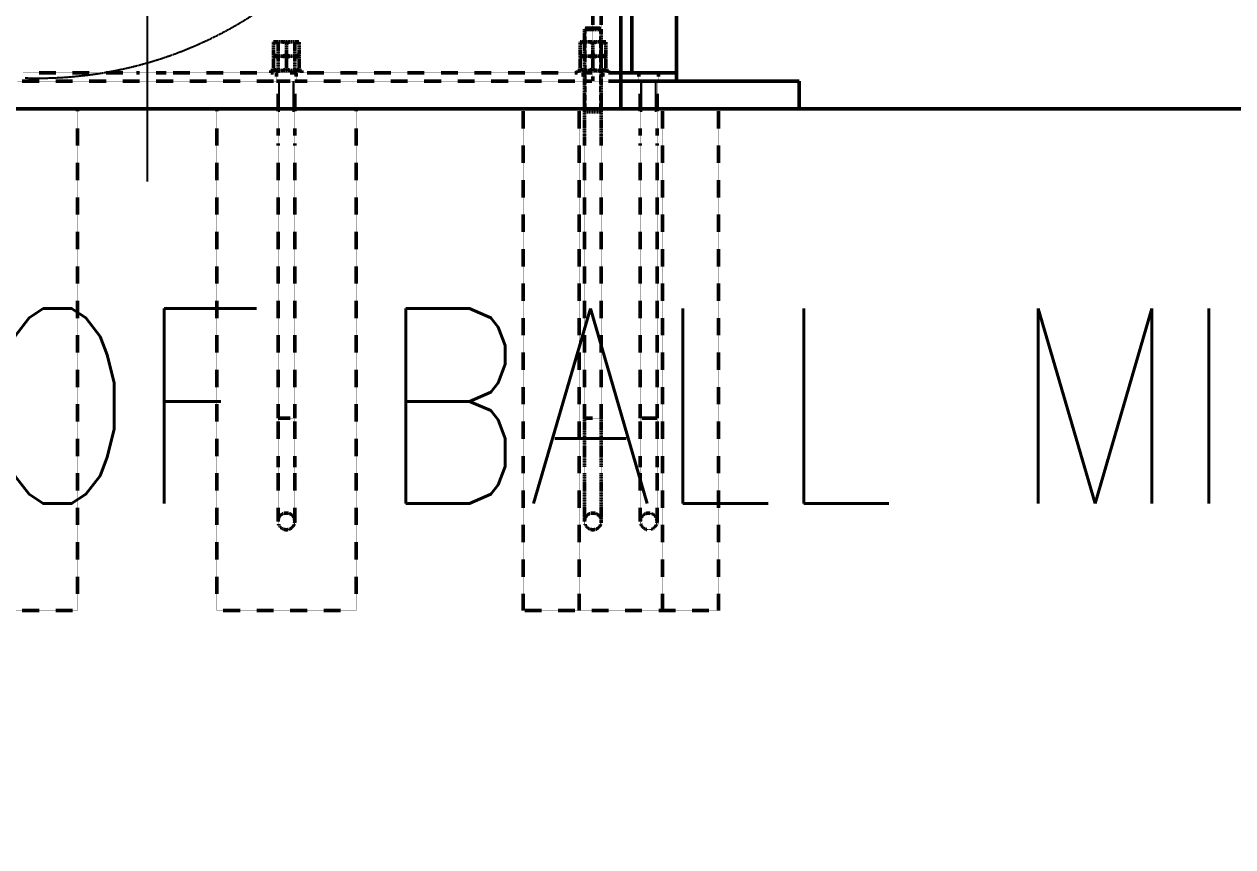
# Model space of a CAD drawing. Header units: millimetres. Extents: x -1263456 to 2767218, y -83310 to 50301.
# Drawn here: x 1090440 to 1092608, y -71854 to -70378 of the extents above; entities that cross this region are included whole.
import ezdxf

# ---------------------------------------------------------------- set-up
doc = ezdxf.new("R2010")
doc.units = ezdxf.units.MM
for name, pattern in [('AUSGEZOGEN', [0]), ('DASHED', [0.75, 0.5, -0.25]), ('DOT_CENTER', [14, 12, -1, 0, -1]), ('LONG_DASHED', [15, 10, -5])]:
    doc.linetypes.add(name, pattern=pattern)
doc.layers.get('0').update_dxf_attribs({"color": 255, "lineweight": 50})
doc.layers.get('Defpoints').update_dxf_attribs({"linetype": 'AUSGEZOGEN'})
for name, color, linetype, lineweight in [('1', 2, 'Continuous', 25), ('AM_0', 7, 'Continuous', 50), ('AM_5', 3, 'Continuous', 25), ('AM_6', 2, 'Continuous', 35)]:
    doc.layers.add(name, color=color, linetype=linetype, lineweight=lineweight)
doc.layers.add('SEZIONI', color=4, linetype='Continuous')
doc.styles.add('ROMANS', font='romans.shx', dxfattribs={"width": 0.85})
doc.styles.get("Standard").update_dxf_attribs({"font": 'ISOCP.SHX', "width": 0.7})
doc.dimstyles.new('AM_ISO$0', dxfattribs={"dimtxt": 3.5, "dimasz": 3.5, "dimexe": 1, "dimexo": 1, "dimgap": 1.5, "dimtad": 1, "dimdsep": 46, "dimtxsty": 'Standard', "dimcen": 0, "dimclrd": 256, "dimclre": 256, "dimclrt": 2, "dimazin": 2, "dimtp": 0.1, "dimtm": 0.1, "dimtfac": 0.71, "dimtmove": 0, "dimatfit": 3, "dimfxl": 1, "dimlwd": -1, "dimlwe": -1, "dimarcsym": 1})
doc.dimstyles.new('AM_ISO$2', dxfattribs={"dimtxt": 3.25, "dimasz": 3.25, "dimexe": 1, "dimexo": 1, "dimgap": 1.5, "dimtad": 1, "dimdsep": 46, "dimtxsty": 'Standard', "dimcen": 0, "dimclrd": 256, "dimclre": 256, "dimclrt": 2, "dimazin": 2, "dimtp": 0.1, "dimtm": 0.1, "dimtfac": 0.71, "dimtmove": 0, "dimatfit": 3, "dimfxl": 1, "dimlwd": -1, "dimlwe": -1, "dimarcsym": 1})

# ---------------------------------------------------------------- blocks, each defined once
blk = doc.blocks.new('*D230')
at = {"layer": 'AM_5', "linetype": 'ByBlock', "transparency": 16777216}
for p, q in [((1081659.9, -70339.6), (1081659.9, -72605.4)), ((1096659.9, -70963.1), (1096659.9, -72605.4)), ((1082009.9, -72505.4), (1096309.9, -72505.4))]:
    blk.add_line(p, q, dxfattribs=at)
at = {"layer": 'AM_5', "transparency": 16777216}
for points in [[(1082009.9, -72447), (1082009.9, -72563.7), (1081659.9, -72505.4)], [(1096309.9, -72447), (1096309.9, -72563.7), (1096659.9, -72505.4)]]:
    blk.add_solid(points, dxfattribs=at)
at = {"layer": 'Defpoints', "color": 0, "transparency": 16777216}
for p in [(1081659.9, -70239.6, 6.9), (1096659.9, -70863.1, 6.9), (1096659.9, -72505.4)]:
    blk.add_point(p, dxfattribs=at)
at = {"layer": 'AM_5', "color": 2, "transparency": 16777216, "insert": (1089159.9, -72180.4), "char_height": 350, "attachment_point": 5}
blk.add_mtext('15000', dxfattribs=at)
blk = doc.blocks.new('*D240')
at = {"layer": 'AM_5', "transparency": 16777216}
for p, q in [((1090659.9, -46860.2), (1090659.9, -49419.7)), ((1096659.9, -70454.3), (1096659.9, -49269.7)), ((1090922.4, -49344.7), (1096397.4, -49344.7))]:
    blk.add_line(p, q, dxfattribs=at)
for points in [[(1090922.4, -49300.9), (1090922.4, -49388.4), (1090659.9, -49344.7)], [(1096397.4, -49300.9), (1096397.4, -49388.4), (1096659.9, -49344.7)]]:
    blk.add_solid(points, dxfattribs=at)
at = {"layer": 'Defpoints', "color": 0, "transparency": 16777216}
for p in [(1090659.9, -46785.2), (1096659.9, -49344.7), (1096659.9, -70529.3, 93.7)]:
    blk.add_point(p, dxfattribs=at)
at = {"layer": 'AM_5', "color": 2, "transparency": 16777216, "insert": (1093659.9, -49100.9), "char_height": 262.5, "attachment_point": 5, "bg_fill": 3, "box_fill_scale": 1.1, "bg_fill_color": 256, "bg_fill_true_color": 13158600, "bg_fill_transparency": 0}
blk.add_mtext('6000', dxfattribs=at)
blk = doc.blocks.new('ROSETTA_UNI6592-69be_d_30-Acciaio_1__911', base_point=(-23704.7, 2607.5))
at = {"color": 4, "linetype": 'DASHED'}
for p, q in [((-23699.7, 2611.5), (-23704.7, 2611.5)), ((-23704.7, 2611.5), (-23704.7, 2607.5)), ((-23699.7, 2611.5), (-23692.6, 2611.5)), ((-23692.2, 2611.5), (-23692.6, 2611.5)), ((-23691.7, 2611.5), (-23692.2, 2611.5)), ((-23692.2, 2611.5), (-23692.2, 2607.5)), ((-23683.8, 2611.5), (-23691.7, 2611.5)), ((-23683.8, 2611.5), (-23669.6, 2611.5)), ((-23661.7, 2611.5), (-23669.6, 2611.5)), ((-23661.2, 2611.5), (-23661.7, 2611.5)), ((-23660.8, 2611.5), (-23661.2, 2611.5)), ((-23661.2, 2611.5), (-23661.2, 2607.5)), ((-23660.8, 2611.5), (-23653.7, 2611.5)), ((-23648.7, 2611.5), (-23653.7, 2611.5)), ((-23648.7, 2611.5), (-23648.7, 2607.5))]:
    blk.add_line(p, q, dxfattribs=at)
blk = doc.blocks.new('DADO_UNI5588F_M30-Acciaio_1__912', base_point=(-23699.7, 2611.5))
at = {"color": 4, "linetype": 'DASHED'}
for p, q in [((-23699.7, 2637.1), (-23692.6, 2637.1)), ((-23699.7, 2637.1), (-23699.7, 2634.1)), ((-23699.7, 2634.1), (-23699.7, 2614.5)), ((-23691.7, 2637.1), (-23692.6, 2637.1)), ((-23683.8, 2637.1), (-23691.7, 2637.1)), ((-23691.7, 2611.5), (-23691.7, 2637.1)), ((-23683.8, 2637.1), (-23669.6, 2637.1)), ((-23676.7, 2634.1), (-23676.7, 2614.5)), ((-23661.7, 2637.1), (-23669.6, 2637.1)), ((-23660.8, 2637.1), (-23661.7, 2637.1)), ((-23661.7, 2611.5), (-23661.7, 2637.1)), ((-23660.8, 2637.1), (-23653.7, 2637.1)), ((-23653.7, 2634.1), (-23653.7, 2637.1)), ((-23653.7, 2634.1), (-23653.7, 2614.5)), ((-23699.7, 2614.5), (-23699.7, 2611.5)), ((-23653.7, 2611.5), (-23653.7, 2614.5))]:
    blk.add_line(p, q, dxfattribs=at)
for points in [[(-23699.7, 2634.1), (-23698, 2635.1), (-23696.2, 2635.9), (-23694.4, 2636.6), (-23692.6, 2637.1)], [(-23683.8, 2637.1), (-23682, 2636.6), (-23680.2, 2635.9), (-23678.5, 2635.1), (-23676.7, 2634.1)], [(-23676.7, 2634.1), (-23675, 2635.1), (-23673.3, 2635.9), (-23671.4, 2636.6), (-23669.6, 2637.1)], [(-23660.8, 2637.1), (-23659, 2636.6), (-23657.2, 2635.9), (-23655.5, 2635.1), (-23653.7, 2634.1)], [(-23692.6, 2611.5), (-23694.4, 2612), (-23696.2, 2612.7), (-23698, 2613.5), (-23699.7, 2614.5)], [(-23676.7, 2614.5), (-23678.5, 2613.5), (-23680.2, 2612.7), (-23682, 2612), (-23683.8, 2611.5)], [(-23669.6, 2611.5), (-23671.4, 2612), (-23673.2, 2612.7), (-23675, 2613.5), (-23676.7, 2614.5)], [(-23653.7, 2614.5), (-23655.5, 2613.5), (-23657.2, 2612.7), (-23659, 2612), (-23660.8, 2611.5)]]:
    blk.add_spline(points, degree=3, dxfattribs=at)
blk = doc.blocks.new('DADO_UNI5588F_M30-Acciaio_2__913', base_point=(-23699.7, 2637.1))
at = {"color": 4, "linetype": 'DASHED'}
for p, q in [((-23699.7, 2662.7), (-23692.6, 2662.7)), ((-23699.7, 2662.7), (-23699.7, 2659.7)), ((-23699.7, 2659.7), (-23699.7, 2640.1)), ((-23691.7, 2662.7), (-23692.6, 2662.7)), ((-23683.8, 2662.7), (-23691.7, 2662.7)), ((-23691.7, 2637.1), (-23691.7, 2662.7)), ((-23683.8, 2662.7), (-23669.6, 2662.7)), ((-23676.7, 2659.7), (-23676.7, 2640.1)), ((-23661.7, 2662.7), (-23669.6, 2662.7)), ((-23660.8, 2662.7), (-23661.7, 2662.7)), ((-23661.7, 2637.1), (-23661.7, 2662.7)), ((-23660.8, 2662.7), (-23653.7, 2662.7)), ((-23653.7, 2659.7), (-23653.7, 2662.7)), ((-23653.7, 2659.7), (-23653.7, 2640.1)), ((-23699.7, 2640.1), (-23699.7, 2637.1)), ((-23653.7, 2637.1), (-23653.7, 2640.1))]:
    blk.add_line(p, q, dxfattribs=at)
for points in [[(-23699.7, 2659.7), (-23698, 2660.7), (-23696.2, 2661.5), (-23694.4, 2662.2), (-23692.6, 2662.7)], [(-23683.8, 2662.7), (-23682, 2662.2), (-23680.2, 2661.5), (-23678.5, 2660.7), (-23676.7, 2659.7)], [(-23676.7, 2659.7), (-23675, 2660.7), (-23673.3, 2661.5), (-23671.4, 2662.2), (-23669.6, 2662.7)], [(-23660.8, 2662.7), (-23659, 2662.2), (-23657.2, 2661.5), (-23655.5, 2660.7), (-23653.7, 2659.7)], [(-23692.6, 2637.1), (-23694.4, 2637.6), (-23696.2, 2638.3), (-23698, 2639.1), (-23699.7, 2640.1)], [(-23676.7, 2640.1), (-23678.5, 2639.1), (-23680.2, 2638.3), (-23682, 2637.6), (-23683.8, 2637.1)], [(-23669.6, 2637.1), (-23671.4, 2637.6), (-23673.2, 2638.3), (-23675, 2639.1), (-23676.7, 2640.1)], [(-23653.7, 2640.1), (-23655.5, 2639.1), (-23657.2, 2638.3), (-23659, 2637.6), (-23660.8, 2637.1)]]:
    blk.add_spline(points, degree=3, dxfattribs=at)
blk = doc.blocks.new('ROSETTA_UNI6592-69be_d_30-Acciaio_1__924', base_point=(-23154.7, 2607.5))
at = {"color": 4, "linetype": 'DASHED'}
for p, q in [((-23149.7, 2611.5), (-23154.7, 2611.5)), ((-23154.7, 2611.5), (-23154.7, 2607.5)), ((-23149.7, 2611.5), (-23142.6, 2611.5)), ((-23142.2, 2611.5), (-23142.6, 2611.5)), ((-23141.7, 2611.5), (-23142.2, 2611.5)), ((-23142.2, 2611.5), (-23142.2, 2607.5)), ((-23133.8, 2611.5), (-23141.7, 2611.5)), ((-23133.8, 2611.5), (-23126.7, 2611.5)), ((-23119.6, 2611.5), (-23126.7, 2611.5)), ((-23111.7, 2611.5), (-23119.6, 2611.5)), ((-23111.2, 2611.5), (-23111.7, 2611.5)), ((-23110.8, 2611.5), (-23111.2, 2611.5)), ((-23111.2, 2611.5), (-23111.2, 2607.5)), ((-23110.8, 2611.5), (-23103.7, 2611.5)), ((-23098.7, 2611.5), (-23103.7, 2611.5)), ((-23098.7, 2611.5), (-23098.7, 2607.5))]:
    blk.add_line(p, q, dxfattribs=at)
blk = doc.blocks.new('DADO_UNI5588F_M30-Acciaio_1__925', base_point=(-23149.7, 2611.5))
at = {"color": 4, "linetype": 'DASHED'}
for p, q in [((-23149.7, 2637.1), (-23142.6, 2637.1)), ((-23149.7, 2637.1), (-23149.7, 2634.1)), ((-23149.7, 2634.1), (-23149.7, 2614.5)), ((-23141.7, 2637.1), (-23142.6, 2637.1)), ((-23133.8, 2637.1), (-23141.7, 2637.1)), ((-23141.7, 2611.5), (-23141.7, 2637.1)), ((-23133.8, 2637.1), (-23126.7, 2637.1)), ((-23126.7, 2637.1), (-23119.6, 2637.1)), ((-23126.7, 2634.1), (-23126.7, 2614.5)), ((-23111.7, 2637.1), (-23119.6, 2637.1)), ((-23110.8, 2637.1), (-23111.7, 2637.1)), ((-23111.7, 2637.1), (-23111.7, 2611.5)), ((-23110.8, 2637.1), (-23103.7, 2637.1)), ((-23103.7, 2634.1), (-23103.7, 2637.1)), ((-23103.7, 2634.1), (-23103.7, 2614.5)), ((-23149.7, 2614.5), (-23149.7, 2611.5)), ((-23103.7, 2611.5), (-23103.7, 2614.5))]:
    blk.add_line(p, q, dxfattribs=at)
for points in [[(-23149.7, 2634.1), (-23148, 2635.1), (-23146.2, 2635.9), (-23144.4, 2636.6), (-23142.6, 2637.1)], [(-23133.8, 2637.1), (-23132, 2636.6), (-23130.2, 2635.9), (-23128.5, 2635.1), (-23126.7, 2634.1)], [(-23126.7, 2634.1), (-23125, 2635.1), (-23123.3, 2635.9), (-23121.4, 2636.6), (-23119.6, 2637.1)], [(-23110.8, 2637.1), (-23109, 2636.6), (-23107.2, 2635.9), (-23105.5, 2635.1), (-23103.7, 2634.1)], [(-23142.6, 2611.5), (-23144.4, 2612), (-23146.2, 2612.7), (-23148, 2613.5), (-23149.7, 2614.5)], [(-23126.7, 2614.5), (-23128.5, 2613.5), (-23130.2, 2612.7), (-23132, 2612), (-23133.8, 2611.5)], [(-23119.6, 2611.5), (-23121.4, 2612), (-23123.3, 2612.7), (-23125, 2613.5), (-23126.7, 2614.5)], [(-23103.7, 2614.5), (-23105.5, 2613.5), (-23107.2, 2612.7), (-23109, 2612), (-23110.8, 2611.5)]]:
    blk.add_spline(points, degree=3, dxfattribs=at)
blk = doc.blocks.new('DADO_UNI5588F_M30-Acciaio_2__926', base_point=(-23149.7, 2637.1))
at = {"color": 4, "linetype": 'DASHED'}
for p, q in [((-23149.7, 2662.7), (-23142.6, 2662.7)), ((-23149.7, 2662.7), (-23149.7, 2659.7)), ((-23149.7, 2659.7), (-23149.7, 2640.1)), ((-23141.7, 2662.7), (-23142.6, 2662.7)), ((-23133.8, 2662.7), (-23141.7, 2662.7)), ((-23141.7, 2637.1), (-23141.7, 2662.7)), ((-23133.8, 2662.7), (-23126.7, 2662.7)), ((-23126.7, 2662.7), (-23119.6, 2662.7)), ((-23126.7, 2659.7), (-23126.7, 2640.1)), ((-23111.7, 2662.7), (-23119.6, 2662.7)), ((-23110.8, 2662.7), (-23111.7, 2662.7)), ((-23111.7, 2662.7), (-23111.7, 2637.1)), ((-23110.8, 2662.7), (-23103.7, 2662.7)), ((-23103.7, 2659.7), (-23103.7, 2662.7)), ((-23103.7, 2659.7), (-23103.7, 2640.1)), ((-23149.7, 2640.1), (-23149.7, 2637.1)), ((-23103.7, 2637.1), (-23103.7, 2640.1))]:
    blk.add_line(p, q, dxfattribs=at)
for points in [[(-23149.7, 2659.7), (-23148, 2660.7), (-23146.2, 2661.5), (-23144.4, 2662.2), (-23142.6, 2662.7)], [(-23133.8, 2662.7), (-23132, 2662.2), (-23130.2, 2661.5), (-23128.5, 2660.7), (-23126.7, 2659.7)], [(-23126.7, 2659.7), (-23125, 2660.7), (-23123.3, 2661.5), (-23121.4, 2662.2), (-23119.6, 2662.7)], [(-23110.8, 2662.7), (-23109, 2662.2), (-23107.2, 2661.5), (-23105.5, 2660.7), (-23103.7, 2659.7)], [(-23142.6, 2637.1), (-23144.4, 2637.6), (-23146.2, 2638.3), (-23148, 2639.1), (-23149.7, 2640.1)], [(-23126.7, 2640.1), (-23128.5, 2639.1), (-23130.2, 2638.3), (-23132, 2637.6), (-23133.8, 2637.1)], [(-23119.6, 2637.1), (-23121.4, 2637.6), (-23123.2, 2638.3), (-23125, 2639.1), (-23126.7, 2640.1)], [(-23103.7, 2640.1), (-23105.5, 2639.1), (-23107.2, 2638.3), (-23109, 2637.6), (-23110.8, 2637.1)]]:
    blk.add_spline(points, degree=3, dxfattribs=at)
blk = doc.blocks.new('Tirante__927', base_point=(-23141.7, 1802.5))
at = {"color": 4, "linetype": 'DASHED'}
for p, q in [((-23139.5, 2687.5), (-23141.7, 2685.2)), ((-23126.7, 2685.2), (-23141.7, 2685.2)), ((-23141.7, 2662.7), (-23141.7, 2685.2)), ((-23126.7, 2687.5), (-23139.5, 2687.5)), ((-23114, 2687.5), (-23126.7, 2687.5)), ((-23111.7, 2685.2), (-23126.7, 2685.2)), ((-23114, 2687.5), (-23111.7, 2685.2)), ((-23111.7, 2685.2), (-23111.7, 2662.7)), ((-23141.7, 2637.1), (-23141.7, 2662.7)), ((-23111.7, 2662.7), (-23111.7, 2637.1)), ((-23141.7, 2611.5), (-23141.7, 2637.1)), ((-23111.7, 2637.1), (-23111.7, 2611.5)), ((-23141.7, 2592.5), (-23141.7, 2611.5)), ((-23111.7, 2611.5), (-23111.7, 2607.5)), ((-23111.7, 2592.5), (-23111.7, 2607.5)), ((-23141.7, 2542.5), (-23141.7, 2592.5)), ((-23111.7, 2542.5), (-23111.7, 2592.5)), ((-23141.7, 2537.5), (-23141.7, 2542.5)), ((-23141.7, 2537.5), (-23126.7, 2537.5)), ((-23141.7, 2494.6), (-23141.7, 2537.5)), ((-23126.7, 2537.5), (-23111.7, 2537.5)), ((-23111.7, 2537.5), (-23111.7, 2542.5)), ((-23111.7, 2494.6), (-23111.7, 2537.5)), ((-23141.7, 2494.6), (-23141.7, 2480.5)), ((-23111.7, 2494.6), (-23111.7, 2480.5)), ((-23126.7, 1987.5), (-23141.7, 1987.5)), ((-23141.7, 1899.5), (-23141.7, 1987.5)), ((-23111.7, 1899.5), (-23111.7, 1987.5)), ((-23141.7, 1802.5), (-23141.7, 1887.5)), ((-23111.7, 1802.5), (-23111.7, 1887.5))]:
    blk.add_line(p, q, dxfattribs=at)
at = {"layer": '1', "color": 4, "linetype": 'LONG_DASHED'}
for p, q in [((-23139.5, 2662.7), (-23139.5, 2687.5)), ((-23114, 2662.7), (-23114, 2687.5)), ((-23139.5, 2637.1), (-23139.5, 2662.7)), ((-23114, 2637.1), (-23114, 2662.7)), ((-23139.5, 2611.5), (-23139.5, 2637.1)), ((-23114, 2611.5), (-23114, 2637.1)), ((-23139.5, 2592.5), (-23139.5, 2611.5)), ((-23114, 2607.5), (-23114, 2611.5)), ((-23114, 2592.5), (-23114, 2607.5)), ((-23139.5, 2542.5), (-23139.5, 2592.5)), ((-23114, 2542.5), (-23114, 2592.5)), ((-23139.5, 2537.5), (-23139.5, 2542.5)), ((-23114, 2537.5), (-23114, 2542.5))]:
    blk.add_line(p, q, dxfattribs=at)
blk = doc.blocks.new('p1_3_2_2_2__1011', base_point=(-23056.7, 2607.5))
at = {"color": 7, "linetype": 'Continuous'}
for p, q in [((-22976.7, 4655.4), (-22976.7, 4724.7)), ((-23056.7, 4609.6), (-23056.7, 4022.6)), ((-22976.7, 4022.6), (-22976.7, 4529.6)), ((-23056.7, 3962.3), (-23056.7, 3431.2)), ((-22976.7, 3962.3), (-22976.7, 3459.4)), ((-22976.7, 2742.5), (-22976.7, 3459.4)), ((-23056.7, 3431.2), (-23056.7, 2742.5)), ((-23056.7, 2742.5), (-23056.7, 2607.5)), ((-22976.7, 2607.5), (-22976.7, 2742.5))]:
    blk.add_line(p, q, dxfattribs=at)
blk = doc.blocks.new('Ang_120x80x10__1025', base_point=(-26043.7, 2607.5))
blk.add_blockref('p1_3_2_2_2__1011', (-23056.7, 2607.5))
blk = doc.blocks.new('vent-lat')
at = {"color": 4, "linetype": 'DASHED'}
for p, q in [((46528, 55638), (46528, 55088)), ((46678, 55638), (46678, 55066)), ((46528, 55088), (46528, 55066)), ((46528, 55066), (46528, 54840)), ((46678, 55066), (46678, 54840)), ((46528, 54840), (46528, 54810)), ((46678, 54840), (46678, 54584)), ((46528, 54614), (46528, 54584)), ((46528, 54584), (46528, 54554)), ((46678, 54584), (46678, 54328)), ((38128, 54288), (36308, 54288)), ((38228, 54288), (38128, 54288)), ((38338, 54288), (38228, 54288)), ((38873, 54288), (38338, 54288)), ((38928, 54288), (38873, 54288)), ((40748, 54288), (38928, 54288)), ((40853, 54288), (40748, 54288)), ((40873, 54288), (40853, 54288)), ((40853, 54138), (40853, 54288)), ((41183, 54288), (40873, 54288)), ((41203, 54288), (41183, 54288)), ((41308, 54288), (41203, 54288)), ((41203, 54138), (41203, 54288)), ((46248, 54288), (41308, 54288)), ((46353, 54288), (46248, 54288)), ((46373, 54288), (46353, 54288)), ((46353, 54138), (46353, 54288)), ((46528, 54288), (46373, 54288)), ((46528, 54358), (46528, 54328)), ((46528, 54328), (46528, 54288)), ((46528, 54288), (46528, 54138)), ((46678, 54288), (46528, 54288)), ((46678, 54328), (46678, 54288)), ((46683, 54288), (46678, 54288)), ((46703, 54288), (46683, 54288)), ((46808, 54288), (46703, 54288)), ((46703, 54138), (46703, 54288)), ((47028, 54288), (46808, 54288)), ((47353, 54138), (47353, 54288)), ((47703, 54138), (47703, 54288)), ((40853, 54138), (36203, 54138)), ((40878, 54138), (40853, 54138)), ((41178, 54138), (40878, 54138)), ((40878, 53588), (40878, 54138)), ((41203, 54138), (41178, 54138)), ((41178, 53588), (41178, 54138)), ((46353, 54138), (41203, 54138)), ((46378, 54138), (46353, 54138)), ((46528, 54138), (46378, 54138)), ((46378, 53638), (46378, 54138)), ((46678, 54138), (46528, 54138)), ((46703, 54138), (46678, 54138)), ((46678, 53638), (46678, 54138)), ((47028, 54138), (46703, 54138)), ((47378, 53588), (47378, 54138)), ((47678, 53588), (47678, 54138)), ((37278, 44638), (37278, 53638)), ((39778, 44638), (39778, 53638)), ((40878, 53160), (40878, 53588)), ((41178, 53160), (41178, 53588)), ((42278, 44638), (42278, 53638)), ((45278, 53638), (45278, 44638)), ((46278, 53638), (46278, 44638)), ((46378, 53588), (46378, 53638)), ((46678, 53588), (46678, 53638)), ((47378, 53160), (47378, 53588)), ((47678, 53160), (47678, 53588)), ((47778, 53638), (47778, 44638)), ((48778, 53638), (48778, 44638)), ((40878, 53160), (40878, 53018)), ((41178, 53160), (41178, 53018)), ((47378, 53160), (47378, 53018)), ((47678, 53160), (47678, 53018)), ((40878, 48088), (40878, 53018)), ((41178, 48088), (41178, 53018)), ((46378, 48088), (46378, 53018)), ((46678, 48088), (46678, 53018)), ((47378, 48088), (47378, 53018)), ((47678, 48088), (47678, 53018)), ((40878, 47209), (40878, 48088)), ((41178, 48088), (40878, 48088)), ((41178, 47209), (41178, 48088)), ((46678, 48088), (46528, 48088)), ((47378, 47209), (47378, 48088)), ((47678, 48088), (47378, 48088)), ((47678, 47209), (47678, 48088)), ((40878, 47209), (40878, 46238)), ((41178, 47209), (41178, 46238)), ((46378, 47209), (46378, 47088)), ((46678, 47209), (46678, 47088)), ((47378, 46238), (47378, 47209)), ((47678, 46238), (47678, 47209)), ((34778, 44638), (37278, 44638)), ((39778, 44638), (42278, 44638)), ((45278, 44638), (46278, 44638)), ((46278, 44638), (47778, 44638)), ((47778, 44638), (48778, 44638))]:
    blk.add_line(p, q, dxfattribs=at)
at = {"color": 7, "linetype": 'Continuous'}
for p, q in [((47028, 55638), (47028, 54288)), ((47028, 54288), (47028, 54138)), ((47228, 54288), (47028, 54288)), ((47248, 54288), (47228, 54288)), ((47328, 54288), (47248, 54288)), ((47353, 54288), (47328, 54288)), ((47438, 54288), (47353, 54288)), ((47703, 54288), (47438, 54288)), ((47808, 54288), (47703, 54288)), ((47973, 54288), (47808, 54288)), ((48028, 54288), (47973, 54288)), ((48028, 54138), (48028, 54288)), ((47028, 54138), (47353, 54138)), ((47028, 54138), (47028, 53638)), ((47353, 54138), (47378, 54138)), ((47378, 54138), (47678, 54138)), ((47678, 54138), (47703, 54138)), ((47703, 54138), (48028, 54138)), ((50228, 54138), (48028, 54138)), ((50228, 54138), (50228, 53638)), ((34778, 53638), (37278, 53638)), ((37278, 53638), (39778, 53638)), ((39778, 53638), (42278, 53638)), ((42278, 53638), (45278, 53638)), ((45278, 53638), (46278, 53638)), ((46278, 53638), (47028, 53638)), ((47028, 53638), (47778, 53638)), ((47778, 53638), (48778, 53638)), ((48778, 53638), (50228, 53638))]:
    blk.add_line(p, q, dxfattribs=at)
at = {"color": 4, "linetype": 'DASHED'}
for centre, start, end in [((41028, 46238), 0, 180), ((41028, 46238), 180, 0), ((46528, 46238), 0, 180), ((46528, 46238), 180, 0), ((47528, 46238), 0, 180), ((47528, 46238), 180, 0)]:
    blk.add_arc(centre, 150, start, end, dxfattribs=at)
at = {"layer": '1', "color": 3, "linetype": 'DOT_CENTER'}
blk.add_line((38528, 112171), (38528, 52338), dxfattribs=at)
at = {"layer": '1', "color": 4, "linetype": 'LONG_DASHED'}
for p, q in [((40901, 53588), (40901, 54138)), ((40901, 53588), (40901, 54138)), ((41156, 53588), (41156, 54138)), ((41156, 53588), (41156, 54138)), ((47401, 53588), (47401, 54138)), ((47401, 53588), (47401, 54138)), ((47401, 53588), (47401, 54138)), ((47401, 53588), (47401, 54138)), ((47656, 53588), (47656, 54138)), ((47656, 53588), (47656, 54138)), ((47656, 53588), (47656, 54138)), ((47656, 53588), (47656, 54138))]:
    blk.add_line(p, q, dxfattribs=at)
at = {"layer": '1', "color": 3, "linetype": 'DOT_CENTER'}
blk.add_arc((36566, 61325), 7134, 268.1807, 358.1807, dxfattribs=at)
at = {"xscale": 10, "yscale": 10, "zscale": 10}
for name, p in [('Ang_120x80x10__1025', (17358, 54288)), ('Tirante__927', (46378, 46238)), ('DADO_UNI5588F_M30-Acciaio_2__913', (40798, 54584)), ('DADO_UNI5588F_M30-Acciaio_2__926', (46298, 54584)), ('DADO_UNI5588F_M30-Acciaio_1__912', (40798, 54328)), ('DADO_UNI5588F_M30-Acciaio_1__925', (46298, 54328)), ('ROSETTA_UNI6592-69be_d_30-Acciaio_1__911', (40748, 54288)), ('ROSETTA_UNI6592-69be_d_30-Acciaio_1__924', (46248, 54288))]:
    blk.add_blockref(name, p, dxfattribs=at)
blk = doc.blocks.new('21112')
at = {"layer": 'SEZIONI', "elevation": 4.6}
blk.add_lwpolyline([(1091509.9, -71192.8), (1091509.9, -68972.8)], dxfattribs=at)
at = {"xscale": 0.1, "yscale": 0.1, "zscale": 0.1}
blk.add_blockref('vent-lat', (1086807.1, -76556.7, 4.6), dxfattribs=at)
blk = doc.blocks.new('*D248')
at = {"layer": 'AM_5', "transparency": 16777216}
blk.add_arc((1089659.1, -70529.7), 8624.8, 1.61931, 49.10722, dxfattribs=at)
for points in [[(1095279.2, -64041), (1095331.5, -63978.8), (1095118.8, -63852.9)], [(1098321.1, -70285.4), (1098239.9, -70286.6), (1098283.9, -70529.7)]]:
    blk.add_solid(points, dxfattribs=at)
at = {"layer": 'Defpoints', "color": 0, "transparency": 16777216}
for p in [(1102624.9, -54673.6, 1.7), (1094666.7, -64405.8, 0.3), (1097911.1, -68021.2), (1078370.5, -70529.7), (1117010, -70529.7)]:
    blk.add_point(p, dxfattribs=at)
at = {"layer": 'AM_5', "color": 2, "transparency": 16777216, "insert": (1097664.4, -66734.8), "char_height": 243.75, "attachment_point": 5, "rotation": 295.3633, "bg_fill": 3, "box_fill_scale": 1.1, "bg_fill_color": 256, "bg_fill_true_color": 13158600, "bg_fill_transparency": 0}
blk.add_mtext('50.73°', dxfattribs=at)

msp = doc.modelspace()

# ---------------------------------------------------------------- linework, layer by layer
at = {"layer": 'AM_0'}
for p, q in [((1109663.4, -70529.7), (1078370.5, -70529.7)), ((1078370.5, -70529.7), (1117010, -70529.7))]:
    msp.add_line(p, q, dxfattribs=at)

# ---------------------------------------------------------------- texts
at = {"layer": 'AM_6', "color": 2, "insert": (1093049.2, -70887.9, 1.6), "char_height": 350, "attachment_point": 3, "style": 'ROMANS'}
msp.add_mtext_dynamic_manual_height_columns('℄ OF BALL MILL', width=5279.493, gutter_width=1750, heights=[0], dxfattribs=at)

# ---------------------------------------------------------------- dimensions: what is measured, and where the dimension line sits
at = {"layer": 'AM_5'}
dim = msp.add_linear_dim(base=(1096659.9, -72505.4, -6.9), p1=(1081659.9, -70239.6), p2=(1096659.9, -70863.1), angle=180, dimstyle='AM_ISO$0', override={"dimscale": 100, "dimdec": 0}, dxfattribs=at)
dim.commit()
dim.dimension.update_dxf_attribs({"geometry": '*D230', "text_midpoint": (1089159.9, -72180.4, -6.9)})

# ---------------------------------------------------------------- next in the draw order: dimensions: what is measured, and where the dimension line sits
dim = msp.add_linear_dim(base=(1096659.9, -49344.7), p1=(1090659.9, -46785.2), p2=(1096659.9, -70529.3, 93.7), dimstyle='AM_ISO$0', override={"dimscale": 75, "dimdec": 0, "dimtdec": 6, "dimtfill": 1}, dxfattribs=at)
dim.commit()
dim.dimension.update_dxf_attribs({"geometry": '*D240', "text_midpoint": (1093659.9, -49100.9)})

# ---------------------------------------------------------------- next in the draw order: block references
at = {"layer": 'AM_0'}
msp.add_blockref('21112', (0, 663, -4.6), dxfattribs=at)

# ---------------------------------------------------------------- next in the draw order: dimensions: what is measured, and where the dimension line sits
at = {"layer": 'AM_5'}
dim = msp.add_angular_dim_2l(base=(1097911.1, -68021.2), line1=((1102624.9, -54673.6, 1.7), (1094666.7, -64405.8, 0.3)), line2=((1078370.5, -70529.7), (1117010, -70529.7)), dimstyle='AM_ISO$2', override={"dimscale": 75, "dimdec": 0, "dimpost": '', "dimadec": 2, "dimtdec": 6, "dimtfill": 1}, dxfattribs=at)
dim.commit()
dim.dimension.update_dxf_attribs({"geometry": '*D248', "text_midpoint": (1097664.4, -66734.8)})

doc.saveas('drawing.dxf')
